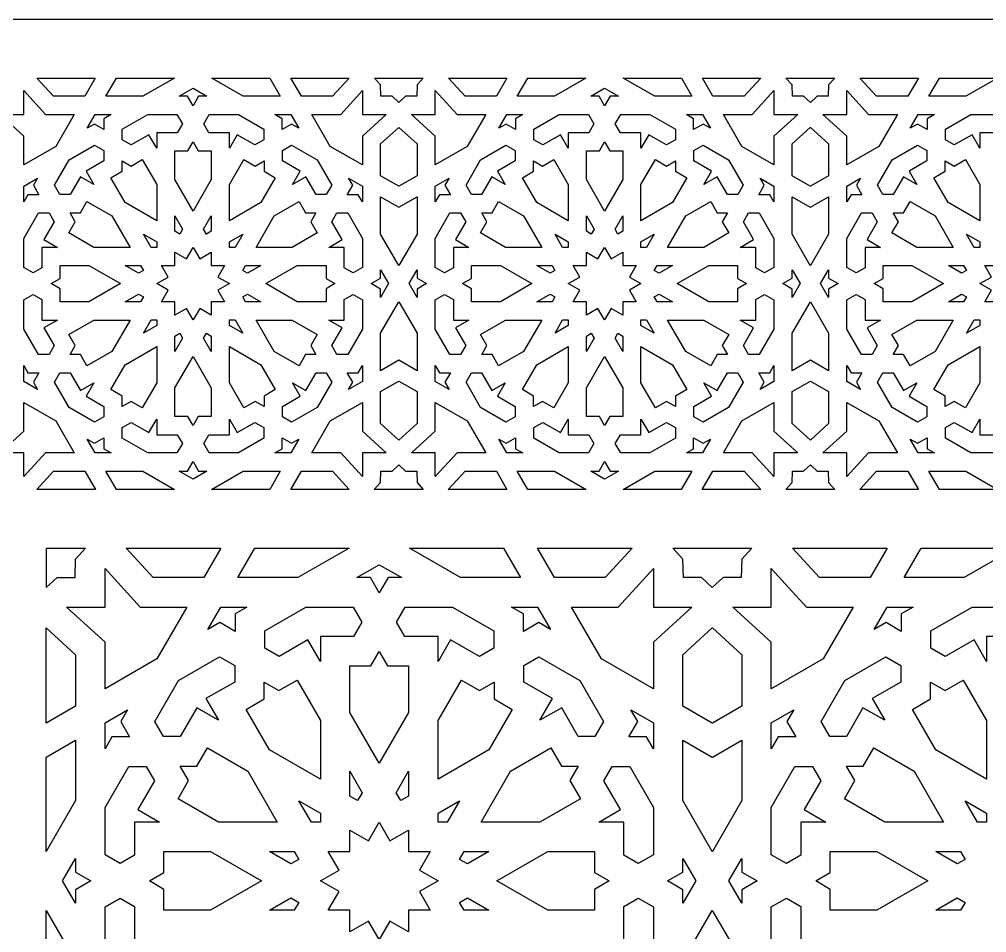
# Model space of a CAD drawing. Extents: x -430 to 430, y -1150 to 1150.
# Drawn here: x -344.5 to -180, y 994.5 to 1150 of the extents above; entities that cross this region are included whole.
import ezdxf

# ---------------------------------------------------------------- set-up
doc = ezdxf.new("R2010")
doc.units = 0
doc.layers.add('LAYER_1', color=18, linetype='CONTINUOUS')

msp = doc.modelspace()

# ---------------------------------------------------------------- linework, layer by layer
at = {"layer": 'LAYER_1'}
for points in [[(-430, -1150), (430, -1150), (430, 1150), (-430, 1150)], [(-333.42, 1136.9), (-338.74, 1136.9), (-341.57, 1140), (-331.63, 1140)], [(-323.55, 1136.9), (-329.84, 1136.9), (-328.05, 1140), (-318.18, 1140)], [(-300.16, 1136.9), (-306.45, 1136.9), (-311.82, 1140), (-301.95, 1140)], [(-291.26, 1136.9), (-296.58, 1136.9), (-298.37, 1140), (-288.43, 1140)], [(-276.89, 1138.85), (-276.95, 1136.9), (-278.84, 1136.9), (-280, 1135.84), (-281.15, 1136.9), (-283.04, 1136.9), (-283.1, 1138.85), (-284.15, 1140), (-275.84, 1140)], [(-263.41, 1136.9), (-268.73, 1136.9), (-271.57, 1140), (-261.62, 1140)], [(-253.54, 1136.9), (-259.84, 1136.9), (-258.05, 1140), (-248.17, 1140)], [(-230.15, 1136.9), (-236.45, 1136.9), (-241.82, 1140), (-231.94, 1140)], [(-221.25, 1136.9), (-226.58, 1136.9), (-228.37, 1140), (-218.42, 1140)], [(-206.89, 1138.85), (-206.95, 1136.9), (-208.84, 1136.9), (-210, 1135.85), (-211.15, 1136.9), (-213.04, 1136.9), (-213.1, 1138.85), (-214.15, 1140), (-205.84, 1140)], [(-193.41, 1136.9), (-198.74, 1136.9), (-201.57, 1140), (-191.62, 1140)], [(-183.54, 1136.9), (-189.84, 1136.9), (-188.05, 1140), (-178.17, 1140)], [(-340.1, 1133.8), (-335.2, 1133.8), (-338.35, 1128.35), (-343.8, 1125.21), (-343.8, 1130.11), (-347.86, 1133.8), (-343.8, 1133.8), (-343.8, 1137.86)], [(-312.64, 1136.9), (-314.07, 1136.9), (-315, 1135.3), (-315.93, 1136.9), (-317.36, 1136.9), (-315, 1138.26)], [(-286.2, 1133.8), (-282.14, 1133.8), (-286.2, 1130.11), (-286.2, 1125.21), (-291.65, 1128.35), (-294.8, 1133.8), (-289.89, 1133.8), (-286.2, 1137.86)], [(-270.1, 1133.8), (-265.2, 1133.8), (-268.35, 1128.35), (-273.8, 1125.21), (-273.8, 1130.11), (-277.85, 1133.8), (-273.8, 1133.8), (-273.8, 1137.86)], [(-242.64, 1136.9), (-244.07, 1136.9), (-244.99, 1135.3), (-245.92, 1136.9), (-247.35, 1136.9), (-244.99, 1138.26)], [(-216.19, 1133.8), (-212.14, 1133.8), (-216.19, 1130.11), (-216.19, 1125.21), (-221.64, 1128.35), (-224.79, 1133.8), (-219.89, 1133.8), (-216.19, 1137.86)], [(-200.1, 1133.8), (-195.2, 1133.8), (-198.35, 1128.35), (-203.8, 1125.21), (-203.8, 1130.11), (-207.85, 1133.8), (-203.8, 1133.8), (-203.8, 1137.86)], [(-330.15, 1133.09), (-330.15, 1131.24), (-331.75, 1132.16), (-332.99, 1131.45), (-331.63, 1133.8), (-328.91, 1133.8)], [(-316.82, 1132.22), (-317.7, 1130.71), (-321.18, 1130.71), (-321.18, 1128.08), (-322.5, 1130.36), (-325.52, 1128.62), (-327.03, 1129.49), (-327.03, 1131.32), (-322.72, 1133.81), (-317.74, 1133.81)], [(-302.97, 1131.32), (-302.97, 1129.49), (-304.48, 1128.62), (-307.5, 1130.36), (-308.82, 1128.08), (-308.82, 1130.71), (-312.3, 1130.71), (-313.17, 1132.22), (-312.26, 1133.81), (-307.28, 1133.81)], [(-297.01, 1131.45), (-298.25, 1132.16), (-299.85, 1131.24), (-299.85, 1133.09), (-301.09, 1133.8), (-298.37, 1133.8)], [(-260.14, 1133.09), (-260.14, 1131.24), (-261.75, 1132.16), (-262.99, 1131.45), (-261.62, 1133.8), (-258.9, 1133.8)], [(-246.82, 1132.22), (-247.69, 1130.71), (-251.18, 1130.71), (-251.18, 1128.08), (-252.5, 1130.36), (-255.52, 1128.62), (-257.03, 1129.49), (-257.03, 1131.32), (-252.71, 1133.81), (-247.73, 1133.81)], [(-232.96, 1131.32), (-232.96, 1129.49), (-234.47, 1128.62), (-237.49, 1130.36), (-238.81, 1128.08), (-238.81, 1130.71), (-242.3, 1130.71), (-243.17, 1132.22), (-242.26, 1133.81), (-237.28, 1133.81)], [(-227, 1131.45), (-228.24, 1132.16), (-229.85, 1131.24), (-229.85, 1133.09), (-231.09, 1133.8), (-228.36, 1133.8)], [(-190.14, 1133.09), (-190.14, 1131.24), (-191.75, 1132.16), (-192.99, 1131.45), (-191.63, 1133.8), (-188.9, 1133.8)], [(-176.82, 1132.22), (-177.69, 1130.71), (-181.18, 1130.71), (-181.18, 1128.08), (-182.5, 1130.36), (-185.52, 1128.62), (-187.03, 1129.49), (-187.03, 1131.32), (-182.71, 1133.81), (-177.73, 1133.81)], [(-276.89, 1128.8), (-276.89, 1123.38), (-280, 1121.6), (-283.1, 1123.38), (-283.1, 1128.8), (-280, 1131.61)], [(-206.89, 1128.8), (-206.89, 1123.38), (-209.98, 1121.6), (-210, 1121.61), (-210.01, 1121.6), (-213.1, 1123.38), (-213.1, 1128.8), (-210.01, 1131.61), (-210, 1131.6), (-209.98, 1131.61)], [(-314.12, 1127.62), (-311.91, 1127.62), (-311.91, 1122.72), (-315, 1117.37), (-318.09, 1122.72), (-318.09, 1127.62), (-315.88, 1127.62), (-315, 1129.15)], [(-244.11, 1127.62), (-241.91, 1127.62), (-241.91, 1122.72), (-244.99, 1117.37), (-248.08, 1122.72), (-248.08, 1127.62), (-245.88, 1127.62), (-244.99, 1129.15)], [(-330.19, 1127.66), (-330.19, 1125.92), (-333.21, 1124.18), (-331.89, 1121.9), (-334.17, 1123.21), (-335.92, 1120.19), (-337.66, 1120.19), (-338.57, 1121.78), (-336.09, 1126.09), (-331.77, 1128.58)], [(-293.91, 1126.09), (-291.42, 1121.78), (-292.34, 1120.19), (-294.08, 1120.19), (-295.83, 1123.21), (-298.11, 1121.9), (-296.79, 1124.18), (-299.81, 1125.92), (-299.81, 1127.66), (-298.23, 1128.58)], [(-260.18, 1127.66), (-260.18, 1125.92), (-263.2, 1124.18), (-261.89, 1121.9), (-264.17, 1123.21), (-265.91, 1120.19), (-267.66, 1120.19), (-268.57, 1121.78), (-266.08, 1126.09), (-261.77, 1128.58)], [(-223.91, 1126.09), (-221.42, 1121.78), (-222.33, 1120.19), (-224.08, 1120.19), (-225.82, 1123.21), (-228.1, 1121.9), (-226.79, 1124.18), (-229.81, 1125.92), (-229.81, 1127.66), (-228.22, 1128.58)], [(-190.18, 1127.66), (-190.18, 1125.92), (-193.2, 1124.18), (-191.89, 1121.9), (-194.17, 1123.21), (-195.91, 1120.19), (-197.66, 1120.19), (-198.57, 1121.78), (-196.08, 1126.09), (-191.77, 1128.58)], [(-321.18, 1121.89), (-321.18, 1115.71), (-326.53, 1118.8), (-328.98, 1123.05), (-327.07, 1124.15), (-327.07, 1125.91), (-325.54, 1125.03), (-323.63, 1126.13)], [(-304.46, 1125.03), (-302.93, 1125.91), (-302.93, 1124.15), (-301.02, 1123.05), (-303.47, 1118.8), (-308.82, 1115.71), (-308.82, 1121.89), (-306.37, 1126.13)], [(-251.18, 1121.89), (-251.18, 1115.71), (-256.53, 1118.8), (-258.98, 1123.05), (-257.07, 1124.15), (-257.07, 1125.91), (-255.54, 1125.03), (-253.63, 1126.13)], [(-234.45, 1125.03), (-232.92, 1125.91), (-232.92, 1124.15), (-231.01, 1123.05), (-233.46, 1118.8), (-238.81, 1115.71), (-238.81, 1121.89), (-236.36, 1126.13)], [(-181.18, 1121.89), (-181.18, 1115.71), (-186.53, 1118.8), (-188.98, 1123.05), (-187.07, 1124.15), (-187.07, 1125.91), (-185.54, 1125.03), (-183.63, 1126.13)], [(-342.16, 1121.75), (-341.23, 1120.15), (-343.09, 1120.15), (-343.8, 1118.91), (-343.8, 1121.63), (-341.44, 1122.99)], [(-286.2, 1121.63), (-286.2, 1118.91), (-286.91, 1120.15), (-288.76, 1120.15), (-287.84, 1121.75), (-288.55, 1122.99)], [(-272.16, 1121.75), (-271.23, 1120.15), (-273.08, 1120.15), (-273.8, 1118.91), (-273.8, 1121.63), (-271.44, 1122.99)], [(-216.19, 1121.63), (-216.19, 1118.91), (-216.91, 1120.15), (-218.76, 1120.15), (-217.83, 1121.75), (-218.55, 1122.99)], [(-202.16, 1121.75), (-201.23, 1120.15), (-203.08, 1120.15), (-203.8, 1118.91), (-203.8, 1121.63), (-201.44, 1122.99)], [(-328.8, 1116.54), (-325.71, 1111.19), (-331.88, 1111.19), (-336.13, 1113.64), (-335.03, 1115.55), (-335.91, 1117.08), (-334.14, 1117.08), (-333.04, 1118.99)], [(-295.86, 1117.08), (-294.09, 1117.08), (-294.97, 1115.55), (-293.87, 1113.64), (-298.12, 1111.19), (-304.29, 1111.19), (-301.2, 1116.54), (-296.96, 1118.99)], [(-276.89, 1113.45), (-280, 1108.1), (-283.1, 1113.45), (-283.1, 1119.81), (-280, 1118.03), (-276.89, 1119.81)], [(-258.79, 1116.54), (-255.7, 1111.19), (-261.88, 1111.19), (-266.12, 1113.64), (-265.02, 1115.55), (-265.9, 1117.08), (-264.14, 1117.08), (-263.04, 1118.99)], [(-225.85, 1117.08), (-224.09, 1117.08), (-224.97, 1115.55), (-223.87, 1113.64), (-228.11, 1111.19), (-234.29, 1111.19), (-231.2, 1116.54), (-226.95, 1118.99)], [(-206.89, 1113.45), (-209.98, 1108.1), (-210, 1108.12), (-210.01, 1108.1), (-213.1, 1113.45), (-213.1, 1119.81), (-210.01, 1118.03), (-210, 1118.04), (-209.98, 1118.03), (-206.89, 1119.81)], [(-188.79, 1116.54), (-185.7, 1111.19), (-191.88, 1111.19), (-196.12, 1113.64), (-195.02, 1115.55), (-195.9, 1117.08), (-194.14, 1117.08), (-193.04, 1118.99)], [(-338.61, 1115.53), (-340.36, 1112.51), (-338.07, 1111.19), (-340.71, 1111.19), (-340.71, 1107.7), (-342.22, 1106.83), (-343.8, 1107.75), (-343.8, 1112.72), (-341.31, 1117.04), (-339.48, 1117.04)], [(-316.79, 1114.28), (-317.26, 1113.45), (-318.09, 1113.93), (-318.09, 1116.53)], [(-311.91, 1113.93), (-312.74, 1113.45), (-313.21, 1114.28), (-311.91, 1116.53)], [(-286.2, 1112.72), (-286.2, 1107.75), (-287.78, 1106.83), (-289.29, 1107.7), (-289.29, 1111.19), (-291.93, 1111.19), (-289.64, 1112.51), (-291.39, 1115.53), (-290.52, 1117.04), (-288.69, 1117.04)], [(-268.61, 1115.53), (-270.35, 1112.51), (-268.07, 1111.19), (-270.7, 1111.19), (-270.7, 1107.7), (-272.21, 1106.83), (-273.8, 1107.75), (-273.8, 1112.72), (-271.31, 1117.04), (-269.48, 1117.04)], [(-246.78, 1114.28), (-247.26, 1113.45), (-248.08, 1113.93), (-248.08, 1116.53)], [(-241.91, 1113.93), (-242.73, 1113.45), (-243.21, 1114.28), (-241.91, 1116.53)], [(-216.19, 1112.72), (-216.19, 1107.75), (-217.78, 1106.83), (-219.29, 1107.7), (-219.29, 1111.19), (-221.92, 1111.19), (-219.64, 1112.51), (-221.38, 1115.53), (-220.51, 1117.04), (-218.68, 1117.04)], [(-198.61, 1115.53), (-200.35, 1112.51), (-198.07, 1111.19), (-200.7, 1111.19), (-200.7, 1107.7), (-202.21, 1106.83), (-203.8, 1107.75), (-203.8, 1112.72), (-201.31, 1117.04), (-199.48, 1117.04)], [(-321.18, 1112.14), (-321.18, 1111.19), (-322.13, 1111.19), (-323.44, 1113.44)], [(-307.86, 1111.19), (-308.82, 1111.19), (-308.82, 1112.14), (-306.56, 1113.44)], [(-251.18, 1112.14), (-251.18, 1111.19), (-252.13, 1111.19), (-253.43, 1113.44)], [(-237.86, 1111.19), (-238.81, 1111.19), (-238.81, 1112.14), (-236.56, 1113.44)], [(-181.18, 1112.14), (-181.18, 1111.19), (-182.13, 1111.19), (-183.43, 1113.44)], [(-313.87, 1109.22), (-311.91, 1110.35), (-311.91, 1108.09), (-309.65, 1108.09), (-310.78, 1106.14), (-308.82, 1105.01), (-310.78, 1103.88), (-309.65, 1101.92), (-311.91, 1101.92), (-311.91, 1099.66), (-313.87, 1100.79), (-315, 1098.83), (-316.13, 1100.79), (-318.09, 1099.66), (-318.09, 1101.92), (-320.35, 1101.92), (-319.22, 1103.88), (-321.18, 1105.01), (-319.22, 1106.14), (-320.35, 1108.09), (-318.09, 1108.09), (-318.09, 1110.35), (-316.13, 1109.22), (-315, 1111.18)], [(-243.86, 1109.22), (-241.91, 1110.35), (-241.91, 1108.09), (-239.65, 1108.09), (-240.78, 1106.14), (-238.82, 1105.01), (-240.78, 1103.88), (-239.65, 1101.92), (-241.91, 1101.92), (-241.91, 1099.66), (-243.86, 1100.79), (-244.99, 1098.83), (-246.13, 1100.79), (-248.08, 1099.66), (-248.08, 1101.92), (-250.34, 1101.92), (-249.21, 1103.88), (-251.17, 1105.01), (-249.21, 1106.14), (-250.34, 1108.09), (-248.08, 1108.09), (-248.08, 1110.35), (-246.13, 1109.22), (-244.99, 1111.18)], [(-173.86, 1109.22), (-171.91, 1110.35), (-171.91, 1108.09), (-169.65, 1108.09), (-170.78, 1106.14), (-168.82, 1105.01), (-170.78, 1103.88), (-169.65, 1101.92), (-171.91, 1101.92), (-171.91, 1099.66), (-173.86, 1100.79), (-175, 1098.83), (-176.13, 1100.79), (-178.08, 1099.66), (-178.08, 1101.92), (-180.34, 1101.92), (-179.21, 1103.88), (-181.17, 1105.01), (-179.21, 1106.14), (-180.34, 1108.09), (-178.08, 1108.09), (-178.08, 1110.35), (-176.13, 1109.22), (-175, 1111.18)], [(-327.36, 1105.01), (-332.71, 1101.92), (-337.61, 1101.92), (-337.61, 1104.12), (-339.14, 1105.01), (-337.61, 1105.89), (-337.61, 1108.09), (-332.71, 1108.09)], [(-323.45, 1107.27), (-324.27, 1106.79), (-326.52, 1108.09), (-323.92, 1108.09)], [(-305.73, 1106.79), (-306.55, 1107.27), (-306.08, 1108.09), (-303.47, 1108.09)], [(-292.38, 1105.89), (-290.86, 1105.01), (-292.38, 1104.12), (-292.38, 1101.92), (-297.29, 1101.92), (-302.63, 1105.01), (-297.29, 1108.09), (-292.38, 1108.09)], [(-281.74, 1105.01), (-283.1, 1102.65), (-283.1, 1104.08), (-284.71, 1105.01), (-283.1, 1105.93), (-283.1, 1107.36)], [(-276.89, 1105.93), (-275.29, 1105.01), (-276.89, 1104.08), (-276.89, 1102.65), (-278.25, 1105.01), (-276.89, 1107.36)], [(-257.36, 1105.01), (-262.71, 1101.92), (-267.61, 1101.92), (-267.61, 1104.12), (-269.14, 1105.01), (-267.61, 1105.89), (-267.61, 1108.09), (-262.71, 1108.09)], [(-253.44, 1107.27), (-254.27, 1106.79), (-256.52, 1108.09), (-253.92, 1108.09)], [(-235.72, 1106.79), (-236.55, 1107.27), (-236.07, 1108.09), (-233.47, 1108.09)], [(-222.38, 1105.89), (-220.85, 1105.01), (-222.38, 1104.12), (-222.38, 1101.92), (-227.28, 1101.92), (-232.63, 1105.01), (-227.28, 1108.09), (-222.38, 1108.09)], [(-211.74, 1105.01), (-213.1, 1102.65), (-213.1, 1104.08), (-214.7, 1105.01), (-213.1, 1105.93), (-213.1, 1107.36)], [(-206.89, 1105.93), (-205.29, 1105.01), (-206.89, 1104.08), (-206.89, 1102.65), (-208.25, 1105.01), (-206.89, 1107.36)], [(-187.36, 1105.01), (-192.71, 1101.92), (-197.61, 1101.92), (-197.61, 1104.12), (-199.14, 1105.01), (-197.61, 1105.89), (-197.61, 1108.09), (-192.71, 1108.09)], [(-183.44, 1107.27), (-184.27, 1106.79), (-186.52, 1108.09), (-183.92, 1108.09)], [(-340.71, 1102.31), (-340.71, 1098.82), (-338.07, 1098.82), (-340.36, 1097.51), (-338.61, 1094.49), (-339.48, 1092.98), (-341.31, 1092.98), (-343.8, 1097.29), (-343.8, 1102.27), (-342.22, 1103.18)], [(-323.45, 1102.75), (-323.92, 1101.92), (-326.52, 1101.92), (-324.27, 1103.22)], [(-303.47, 1101.92), (-306.08, 1101.92), (-306.55, 1102.75), (-305.73, 1103.22)], [(-286.2, 1102.27), (-286.2, 1097.29), (-288.69, 1092.98), (-290.52, 1092.98), (-291.39, 1094.49), (-289.64, 1097.51), (-291.93, 1098.82), (-289.29, 1098.82), (-289.29, 1102.31), (-287.78, 1103.18)], [(-270.7, 1102.31), (-270.7, 1098.82), (-268.07, 1098.82), (-270.35, 1097.51), (-268.61, 1094.49), (-269.48, 1092.98), (-271.31, 1092.98), (-273.8, 1097.29), (-273.8, 1102.27), (-272.21, 1103.18)], [(-253.44, 1102.75), (-253.92, 1101.92), (-256.52, 1101.92), (-254.27, 1103.22)], [(-233.47, 1101.92), (-236.07, 1101.92), (-236.55, 1102.75), (-235.72, 1103.22)], [(-216.19, 1102.27), (-216.19, 1097.29), (-218.68, 1092.98), (-220.51, 1092.98), (-221.38, 1094.49), (-219.64, 1097.51), (-221.92, 1098.82), (-219.29, 1098.82), (-219.29, 1102.31), (-217.78, 1103.18)], [(-200.7, 1102.31), (-200.7, 1098.82), (-198.07, 1098.82), (-200.35, 1097.51), (-198.61, 1094.49), (-199.48, 1092.98), (-201.31, 1092.98), (-203.8, 1097.29), (-203.8, 1102.27), (-202.21, 1103.18)], [(-183.44, 1102.75), (-183.92, 1101.92), (-186.52, 1101.92), (-184.27, 1103.22)], [(-276.89, 1096.57), (-276.89, 1090.2), (-280, 1091.98), (-283.1, 1090.2), (-283.1, 1096.57), (-280, 1101.91)], [(-206.89, 1096.57), (-206.89, 1090.2), (-210, 1091.98), (-213.1, 1090.2), (-213.1, 1096.57), (-210, 1101.91)], [(-328.8, 1093.48), (-333.04, 1091.03), (-334.14, 1092.94), (-335.91, 1092.94), (-335.03, 1094.47), (-336.13, 1096.37), (-331.88, 1098.82), (-325.71, 1098.82)], [(-321.18, 1097.87), (-323.44, 1096.57), (-322.13, 1098.83), (-321.18, 1098.83)], [(-306.56, 1096.57), (-308.82, 1097.87), (-308.82, 1098.83), (-307.86, 1098.83)], [(-293.87, 1096.37), (-294.97, 1094.47), (-294.09, 1092.94), (-295.86, 1092.94), (-296.96, 1091.03), (-301.2, 1093.48), (-304.29, 1098.82), (-298.12, 1098.82)], [(-258.79, 1093.48), (-263.04, 1091.03), (-264.14, 1092.94), (-265.9, 1092.94), (-265.02, 1094.47), (-266.12, 1096.37), (-261.88, 1098.82), (-255.7, 1098.82)], [(-251.18, 1097.87), (-253.43, 1096.57), (-252.13, 1098.83), (-251.18, 1098.83)], [(-236.56, 1096.57), (-238.81, 1097.87), (-238.81, 1098.83), (-237.86, 1098.83)], [(-223.87, 1096.37), (-224.97, 1094.47), (-224.09, 1092.94), (-225.85, 1092.94), (-226.95, 1091.03), (-231.2, 1093.48), (-234.29, 1098.82), (-228.11, 1098.82)], [(-188.79, 1093.48), (-193.04, 1091.03), (-194.14, 1092.94), (-195.9, 1092.94), (-195.02, 1094.47), (-196.12, 1096.37), (-191.88, 1098.82), (-185.7, 1098.82)], [(-181.18, 1097.87), (-183.43, 1096.57), (-182.13, 1098.83), (-181.18, 1098.83)], [(-316.79, 1095.74), (-318.09, 1093.49), (-318.09, 1096.09), (-317.26, 1096.56)], [(-311.91, 1096.09), (-311.91, 1093.49), (-313.21, 1095.74), (-312.74, 1096.56)], [(-246.78, 1095.74), (-248.08, 1093.49), (-248.08, 1096.09), (-247.26, 1096.56)], [(-241.91, 1096.09), (-241.91, 1093.49), (-243.21, 1095.74), (-242.73, 1096.56)], [(-321.18, 1088.12), (-323.63, 1083.88), (-325.54, 1084.98), (-327.07, 1084.1), (-327.07, 1085.87), (-328.98, 1086.97), (-326.53, 1091.21), (-321.18, 1094.3)], [(-303.47, 1091.21), (-301.02, 1086.97), (-302.93, 1085.87), (-302.93, 1084.1), (-304.46, 1084.98), (-306.37, 1083.88), (-308.82, 1088.12), (-308.82, 1094.3)], [(-251.18, 1088.12), (-253.63, 1083.88), (-255.54, 1084.98), (-257.07, 1084.1), (-257.07, 1085.87), (-258.98, 1086.97), (-256.53, 1091.21), (-251.18, 1094.3)], [(-233.46, 1091.21), (-231.01, 1086.97), (-232.92, 1085.87), (-232.92, 1084.1), (-234.45, 1084.98), (-236.36, 1083.88), (-238.81, 1088.12), (-238.81, 1094.3)], [(-181.18, 1088.12), (-183.63, 1083.88), (-185.54, 1084.98), (-187.07, 1084.1), (-187.07, 1085.87), (-188.98, 1086.97), (-186.53, 1091.21), (-181.18, 1094.3)], [(-311.91, 1087.3), (-311.91, 1082.4), (-314.12, 1082.4), (-315, 1080.87), (-315.88, 1082.4), (-318.09, 1082.4), (-318.09, 1087.3), (-315, 1092.64)], [(-241.91, 1087.3), (-241.91, 1082.4), (-244.11, 1082.4), (-244.99, 1080.87), (-245.88, 1082.4), (-248.08, 1082.4), (-248.08, 1087.3), (-244.99, 1092.64)], [(-343.09, 1089.86), (-341.23, 1089.86), (-342.16, 1088.26), (-341.44, 1087.02), (-343.8, 1088.38), (-343.8, 1091.1)], [(-286.2, 1088.38), (-288.55, 1087.02), (-287.84, 1088.26), (-288.76, 1089.86), (-286.91, 1089.86), (-286.2, 1091.1)], [(-273.08, 1089.86), (-271.23, 1089.86), (-272.16, 1088.26), (-271.44, 1087.02), (-273.8, 1088.38), (-273.8, 1091.1)], [(-216.19, 1088.38), (-218.55, 1087.02), (-217.83, 1088.26), (-218.76, 1089.86), (-216.91, 1089.86), (-216.19, 1091.1)], [(-203.08, 1089.86), (-201.23, 1089.86), (-202.16, 1088.26), (-201.44, 1087.02), (-203.8, 1088.38), (-203.8, 1091.1)], [(-334.17, 1086.8), (-331.89, 1088.12), (-333.21, 1085.84), (-330.19, 1084.09), (-330.19, 1082.35), (-331.77, 1081.43), (-336.09, 1083.92), (-338.57, 1088.23), (-337.66, 1089.82), (-335.92, 1089.82)], [(-291.42, 1088.23), (-293.91, 1083.92), (-298.23, 1081.43), (-299.81, 1082.35), (-299.81, 1084.09), (-296.79, 1085.84), (-298.11, 1088.12), (-295.83, 1086.8), (-294.08, 1089.82), (-292.34, 1089.82)], [(-264.17, 1086.8), (-261.89, 1088.12), (-263.2, 1085.84), (-260.18, 1084.09), (-260.18, 1082.35), (-261.77, 1081.43), (-266.08, 1083.92), (-268.57, 1088.23), (-267.66, 1089.82), (-265.91, 1089.82)], [(-221.42, 1088.23), (-223.91, 1083.92), (-228.22, 1081.43), (-229.81, 1082.35), (-229.81, 1084.09), (-226.79, 1085.84), (-228.1, 1088.12), (-225.82, 1086.8), (-224.08, 1089.82), (-222.33, 1089.82)], [(-194.17, 1086.8), (-191.89, 1088.12), (-193.2, 1085.84), (-190.18, 1084.09), (-190.18, 1082.35), (-191.77, 1081.43), (-196.08, 1083.92), (-198.57, 1088.23), (-197.66, 1089.82), (-195.91, 1089.82)], [(-276.89, 1086.63), (-276.89, 1081.22), (-280, 1078.4), (-283.1, 1081.22), (-283.1, 1086.63), (-280, 1088.41)], [(-206.89, 1086.63), (-206.89, 1081.22), (-210, 1078.4), (-213.1, 1081.22), (-213.1, 1086.63), (-210, 1088.41)], [(-338.35, 1081.66), (-335.2, 1076.21), (-340.1, 1076.21), (-343.8, 1072.16), (-343.8, 1076.21), (-347.86, 1076.21), (-343.8, 1079.91), (-343.8, 1084.81)], [(-286.2, 1079.91), (-282.14, 1076.21), (-286.2, 1076.21), (-286.2, 1072.16), (-289.89, 1076.21), (-294.8, 1076.21), (-291.65, 1081.66), (-286.2, 1084.81)], [(-268.35, 1081.66), (-265.2, 1076.21), (-270.1, 1076.21), (-273.8, 1072.16), (-273.8, 1076.21), (-277.85, 1076.21), (-273.8, 1079.91), (-273.8, 1084.81)], [(-216.19, 1079.91), (-212.14, 1076.21), (-216.19, 1076.21), (-216.19, 1072.16), (-219.89, 1076.21), (-224.79, 1076.21), (-221.64, 1081.66), (-216.19, 1084.81)], [(-198.35, 1081.66), (-195.2, 1076.21), (-200.1, 1076.21), (-203.8, 1072.16), (-203.8, 1076.21), (-207.85, 1076.21), (-203.8, 1079.91), (-203.8, 1084.81)], [(-321.18, 1079.3), (-317.7, 1079.3), (-316.82, 1077.79), (-317.74, 1076.21), (-322.72, 1076.21), (-327.03, 1078.7), (-327.03, 1080.53), (-325.52, 1081.4), (-322.5, 1079.65), (-321.18, 1081.94)], [(-307.5, 1079.65), (-304.48, 1081.4), (-302.97, 1080.53), (-302.97, 1078.7), (-307.28, 1076.21), (-312.26, 1076.21), (-313.17, 1077.79), (-312.3, 1079.3), (-308.82, 1079.3), (-308.82, 1081.94)], [(-251.18, 1079.3), (-247.69, 1079.3), (-246.82, 1077.79), (-247.73, 1076.21), (-252.71, 1076.21), (-257.03, 1078.7), (-257.03, 1080.53), (-255.52, 1081.4), (-252.5, 1079.65), (-251.18, 1081.94)], [(-237.49, 1079.65), (-234.47, 1081.4), (-232.96, 1080.53), (-232.96, 1078.7), (-237.28, 1076.21), (-242.26, 1076.21), (-243.17, 1077.79), (-242.3, 1079.3), (-238.81, 1079.3), (-238.81, 1081.94)], [(-181.18, 1079.3), (-177.69, 1079.3), (-176.82, 1077.79), (-177.73, 1076.21), (-182.71, 1076.21), (-187.03, 1078.7), (-187.03, 1080.53), (-185.52, 1081.4), (-182.5, 1079.65), (-181.18, 1081.94)], [(-330.15, 1076.92), (-328.91, 1076.21), (-331.63, 1076.21), (-332.99, 1078.57), (-331.75, 1077.85), (-330.15, 1078.78)], [(-298.25, 1077.85), (-297.01, 1078.57), (-298.37, 1076.21), (-301.09, 1076.21), (-299.85, 1076.92), (-299.85, 1078.78)], [(-260.14, 1076.92), (-258.9, 1076.21), (-261.62, 1076.21), (-262.99, 1078.57), (-261.75, 1077.85), (-260.14, 1078.78)], [(-228.24, 1077.85), (-227, 1078.57), (-228.36, 1076.21), (-231.09, 1076.21), (-229.85, 1076.92), (-229.85, 1078.78)], [(-190.14, 1076.92), (-188.9, 1076.21), (-191.63, 1076.21), (-192.99, 1078.57), (-191.75, 1077.85), (-190.14, 1078.78)], [(-314.07, 1073.11), (-312.64, 1073.11), (-315, 1071.75), (-317.36, 1073.11), (-315.93, 1073.11), (-315, 1074.72)], [(-244.07, 1073.11), (-242.64, 1073.11), (-244.99, 1071.75), (-247.35, 1073.11), (-245.92, 1073.11), (-244.99, 1074.72)], [(-331.62, 1070), (-341.58, 1070), (-338.74, 1073.11), (-333.42, 1073.11)], [(-318.15, 1070), (-328.04, 1070), (-329.84, 1073.11), (-323.55, 1073.11)], [(-301.95, 1070), (-311.85, 1070), (-306.45, 1073.11), (-300.16, 1073.11)], [(-288.42, 1070), (-298.38, 1070), (-296.58, 1073.11), (-291.26, 1073.11)], [(-278.84, 1073.11), (-276.95, 1073.11), (-276.89, 1071.17), (-275.83, 1070), (-284.17, 1070), (-283.1, 1071.17), (-283.04, 1073.11), (-281.15, 1073.11), (-280, 1074.15)], [(-261.61, 1070), (-271.58, 1070), (-268.73, 1073.11), (-263.41, 1073.11)], [(-248.15, 1070), (-258.04, 1070), (-259.84, 1073.11), (-253.54, 1073.11)], [(-231.95, 1070), (-241.84, 1070), (-236.45, 1073.11), (-230.15, 1073.11)], [(-218.41, 1070), (-228.38, 1070), (-226.58, 1073.11), (-221.25, 1073.11)], [(-208.84, 1073.11), (-206.95, 1073.11), (-206.89, 1071.17), (-205.83, 1070), (-214.16, 1070), (-213.1, 1071.17), (-213.04, 1073.11), (-211.15, 1073.11), (-210, 1074.15)], [(-191.61, 1070), (-201.58, 1070), (-198.74, 1073.11), (-193.41, 1073.11)], [(-178.15, 1070), (-188.04, 1070), (-189.84, 1073.11), (-183.54, 1073.11)], [(-313.15, 1054.98), (-321.77, 1054.98), (-326.35, 1060), (-310.25, 1060)], [(-297.17, 1054.98), (-307.36, 1054.98), (-304.47, 1060), (-288.47, 1060)], [(-259.3, 1054.98), (-269.49, 1054.98), (-278.19, 1060), (-262.2, 1060)], [(-244.9, 1054.98), (-253.51, 1054.98), (-256.41, 1060), (-240.31, 1060)], [(-221.65, 1058.13), (-221.74, 1054.98), (-224.8, 1054.98), (-226.67, 1053.28), (-228.54, 1054.98), (-231.59, 1054.98), (-231.69, 1058.13), (-233.39, 1060), (-219.94, 1060)], [(-199.82, 1054.98), (-208.44, 1054.98), (-213.02, 1060), (-196.92, 1060)], [(-183.84, 1054.98), (-194.03, 1054.98), (-191.14, 1060), (-175.14, 1060)], [(-323.98, 1049.97), (-316.04, 1049.97), (-321.14, 1041.15), (-329.97, 1036.05), (-329.97, 1043.99), (-336.53, 1049.97), (-329.97, 1049.97), (-329.97, 1056.53)], [(-279.51, 1054.98), (-281.83, 1054.98), (-283.33, 1052.38), (-284.83, 1054.98), (-287.15, 1054.98), (-283.33, 1057.18)], [(-236.7, 1049.97), (-230.14, 1049.97), (-236.7, 1043.99), (-236.7, 1036.05), (-245.53, 1041.15), (-250.62, 1049.97), (-242.69, 1049.97), (-236.7, 1056.53)], [(-210.65, 1049.97), (-202.71, 1049.97), (-207.81, 1041.15), (-216.64, 1036.05), (-216.64, 1043.99), (-223.2, 1049.97), (-216.64, 1049.97), (-216.64, 1056.53)], [(-307.86, 1048.81), (-307.86, 1045.81), (-310.45, 1047.31), (-312.46, 1046.16), (-310.26, 1049.97), (-305.85, 1049.97)], [(-286.29, 1047.41), (-287.7, 1044.96), (-293.34, 1044.96), (-293.34, 1040.7), (-295.48, 1044.39), (-300.37, 1041.57), (-302.81, 1042.98), (-302.81, 1045.94), (-295.83, 1049.97), (-287.77, 1049.97)], [(-263.85, 1045.94), (-263.85, 1042.98), (-266.3, 1041.57), (-271.19, 1044.39), (-273.32, 1040.7), (-273.32, 1044.96), (-278.97, 1044.96), (-280.38, 1047.41), (-278.9, 1049.97), (-270.84, 1049.97)], [(-254.2, 1046.16), (-256.21, 1047.31), (-258.81, 1045.81), (-258.81, 1048.81), (-260.82, 1049.97), (-256.41, 1049.97)], [(-194.53, 1048.81), (-194.53, 1045.81), (-197.12, 1047.31), (-199.13, 1046.16), (-196.93, 1049.97), (-192.52, 1049.97)], [(-172.96, 1047.41), (-174.37, 1044.96), (-180.01, 1044.96), (-180.01, 1040.7), (-182.15, 1044.39), (-187.04, 1041.57), (-189.48, 1042.98), (-189.48, 1045.94), (-182.5, 1049.97), (-174.44, 1049.97)], [(-334.98, 1041.86), (-334.98, 1033.1), (-339.97, 1030.22), (-339.97, 1046.43)], [(-221.65, 1041.86), (-221.65, 1033.1), (-226.65, 1030.22), (-226.67, 1030.23), (-226.69, 1030.22), (-231.69, 1033.1), (-231.69, 1041.86), (-226.69, 1046.43), (-226.67, 1046.41), (-226.65, 1046.43)], [(-281.9, 1039.96), (-278.33, 1039.96), (-278.33, 1032.02), (-283.33, 1023.37), (-288.33, 1032.02), (-288.33, 1039.96), (-284.76, 1039.96), (-283.33, 1042.43)], [(-307.92, 1040.03), (-307.92, 1037.21), (-312.81, 1034.39), (-310.68, 1030.69), (-314.37, 1032.83), (-317.2, 1027.94), (-320.02, 1027.94), (-321.5, 1030.5), (-317.47, 1037.48), (-310.49, 1041.51)], [(-249.19, 1037.48), (-245.16, 1030.5), (-246.64, 1027.94), (-249.47, 1027.94), (-252.29, 1032.83), (-255.99, 1030.69), (-253.85, 1034.39), (-258.74, 1037.21), (-258.74, 1040.03), (-256.17, 1041.51)], [(-194.59, 1040.03), (-194.59, 1037.21), (-199.48, 1034.39), (-197.35, 1030.69), (-201.05, 1032.83), (-203.87, 1027.94), (-206.69, 1027.94), (-208.17, 1030.5), (-204.14, 1037.48), (-197.16, 1041.51)], [(-293.34, 1030.68), (-293.34, 1020.69), (-302, 1025.68), (-305.97, 1032.55), (-302.88, 1034.34), (-302.88, 1037.2), (-300.4, 1035.77), (-297.31, 1037.55)], [(-266.26, 1035.77), (-263.79, 1037.2), (-263.79, 1034.34), (-260.7, 1032.55), (-264.66, 1025.68), (-273.32, 1020.69), (-273.32, 1030.68), (-269.35, 1037.55)], [(-180.01, 1030.68), (-180.01, 1020.69), (-188.67, 1025.68), (-192.64, 1032.55), (-189.55, 1034.34), (-189.55, 1037.2), (-187.07, 1035.77), (-183.98, 1037.55)], [(-327.31, 1030.46), (-325.81, 1027.87), (-328.81, 1027.87), (-329.97, 1025.86), (-329.97, 1030.27), (-326.15, 1032.47)], [(-236.7, 1030.27), (-236.7, 1025.86), (-237.86, 1027.87), (-240.86, 1027.87), (-239.36, 1030.46), (-240.52, 1032.47)], [(-213.98, 1030.46), (-212.48, 1027.87), (-215.48, 1027.87), (-216.64, 1025.86), (-216.64, 1030.27), (-212.82, 1032.47)], [(-334.98, 1017.02), (-339.97, 1008.36), (-339.97, 1024.43), (-334.98, 1027.32)], [(-221.65, 1017.02), (-226.65, 1008.36), (-226.67, 1008.4), (-226.69, 1008.36), (-231.69, 1017.02), (-231.69, 1027.32), (-226.69, 1024.43), (-226.67, 1024.45), (-226.65, 1024.43), (-221.65, 1027.32)], [(-305.67, 1022.02), (-300.67, 1013.36), (-310.67, 1013.36), (-317.54, 1017.33), (-315.76, 1020.42), (-317.19, 1022.89), (-314.33, 1022.89), (-312.54, 1025.98)], [(-252.34, 1022.89), (-249.48, 1022.89), (-250.91, 1020.42), (-249.12, 1017.33), (-256, 1013.36), (-265.99, 1013.36), (-261, 1022.02), (-254.12, 1025.98)], [(-192.34, 1022.02), (-187.34, 1013.36), (-197.34, 1013.36), (-204.21, 1017.33), (-202.43, 1020.42), (-203.86, 1022.89), (-201, 1022.89), (-199.21, 1025.98)], [(-321.56, 1020.38), (-324.38, 1015.49), (-320.69, 1013.36), (-324.96, 1013.36), (-324.96, 1007.72), (-327.4, 1006.31), (-329.97, 1007.79), (-329.97, 1015.85), (-325.93, 1022.83), (-322.97, 1022.83)], [(-286.23, 1018.36), (-287, 1017.02), (-288.33, 1017.79), (-288.33, 1022.01)], [(-278.33, 1017.79), (-279.67, 1017.02), (-280.44, 1018.36), (-278.33, 1022.01)], [(-236.7, 1015.85), (-236.7, 1007.79), (-239.26, 1006.31), (-241.71, 1007.72), (-241.71, 1013.36), (-245.98, 1013.36), (-242.28, 1015.49), (-245.1, 1020.38), (-243.69, 1022.83), (-240.73, 1022.83)], [(-208.23, 1020.38), (-211.05, 1015.49), (-207.36, 1013.36), (-211.63, 1013.36), (-211.63, 1007.72), (-214.07, 1006.31), (-216.64, 1007.79), (-216.64, 1015.85), (-212.61, 1022.83), (-209.64, 1022.83)], [(-293.34, 1014.9), (-293.34, 1013.36), (-294.88, 1013.36), (-296.99, 1017.01)], [(-271.78, 1013.36), (-273.32, 1013.36), (-273.32, 1014.9), (-269.67, 1017.01)], [(-180.01, 1014.9), (-180.01, 1013.36), (-181.56, 1013.36), (-183.66, 1017.01)], [(-281.5, 1010.18), (-278.33, 1012.01), (-278.33, 1008.35), (-274.67, 1008.35), (-276.5, 1005.18), (-273.33, 1003.35), (-276.5, 1001.53), (-274.67, 998.36), (-278.33, 998.36), (-278.33, 994.7), (-281.5, 996.53), (-283.33, 993.36), (-285.16, 996.53), (-288.33, 994.7), (-288.33, 998.36), (-291.99, 998.36), (-290.16, 1001.53), (-293.33, 1003.35), (-290.16, 1005.18), (-291.99, 1008.35), (-288.33, 1008.35), (-288.33, 1012.01), (-285.16, 1010.18), (-283.33, 1013.35)], [(-334.98, 1004.85), (-332.38, 1003.35), (-334.98, 1001.85), (-334.98, 999.54), (-337.18, 1003.35), (-334.98, 1007.17)], [(-303.35, 1003.35), (-312.01, 998.35), (-319.95, 998.35), (-319.95, 1001.92), (-322.42, 1003.35), (-319.95, 1004.78), (-319.95, 1008.35), (-312.01, 1008.35)], [(-297.01, 1007.02), (-298.34, 1006.25), (-301.99, 1008.35), (-297.78, 1008.35)], [(-268.32, 1006.25), (-269.66, 1007.02), (-268.89, 1008.35), (-264.67, 1008.35)], [(-246.72, 1004.78), (-244.24, 1003.35), (-246.72, 1001.92), (-246.72, 998.35), (-254.65, 998.35), (-263.31, 1003.35), (-254.65, 1008.35), (-246.72, 1008.35)], [(-229.48, 1003.35), (-231.69, 999.54), (-231.69, 1001.85), (-234.29, 1003.35), (-231.69, 1004.85), (-231.69, 1007.17)], [(-221.65, 1004.85), (-219.05, 1003.35), (-221.65, 1001.85), (-221.65, 999.54), (-223.85, 1003.35), (-221.65, 1007.17)], [(-190.02, 1003.35), (-198.68, 998.35), (-206.62, 998.35), (-206.62, 1001.92), (-209.09, 1003.35), (-206.62, 1004.78), (-206.62, 1008.35), (-198.68, 1008.35)], [(-183.68, 1007.02), (-185.01, 1006.25), (-188.66, 1008.35), (-184.45, 1008.35)], [(-297.01, 999.69), (-297.78, 998.36), (-301.99, 998.36), (-298.34, 1000.46)], [(-264.67, 998.36), (-268.89, 998.36), (-269.66, 999.69), (-268.32, 1000.46)], [(-183.68, 999.69), (-184.45, 998.36), (-188.66, 998.36), (-185.01, 1000.46)], [(-324.96, 998.99), (-324.96, 993.34), (-320.69, 993.34), (-324.38, 991.21), (-321.56, 986.32), (-322.97, 983.88), (-325.93, 983.88), (-329.97, 990.86), (-329.97, 998.92), (-327.4, 1000.4)], [(-236.7, 998.92), (-236.7, 990.86), (-240.73, 983.88), (-243.69, 983.88), (-245.1, 986.32), (-242.28, 991.21), (-245.98, 993.34), (-241.71, 993.34), (-241.71, 998.99), (-239.26, 1000.4)], [(-211.63, 998.99), (-211.63, 993.34), (-207.36, 993.34), (-211.05, 991.21), (-208.23, 986.32), (-209.64, 983.88), (-212.61, 983.88), (-216.64, 990.86), (-216.64, 998.92), (-214.07, 1000.4)], [(-334.98, 989.69), (-334.98, 979.39), (-339.97, 982.27), (-339.97, 998.34)], [(-221.65, 989.69), (-221.65, 979.39), (-226.67, 982.27), (-231.69, 979.39), (-231.69, 989.69), (-226.67, 998.34)]]:
    msp.add_lwpolyline(points, close=True, dxfattribs=at)
for points in [[(-340, 1053.27), (-338.13, 1054.98), (-335.07, 1054.98), (-334.98, 1058.13), (-333.27, 1060)], [(-340, 1060), (-333.27, 1060)], [(-340, 1060), (-340, 1053.27)]]:
    msp.add_lwpolyline(points, dxfattribs=at)

doc.saveas('drawing.dxf')
